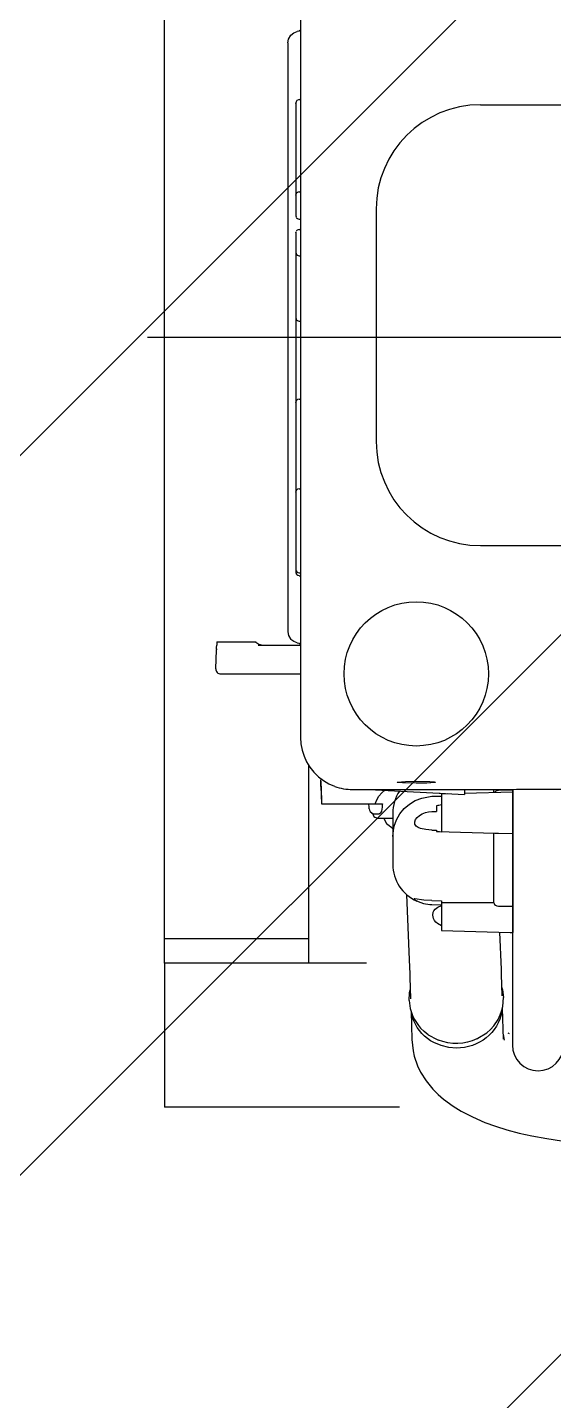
# Model space of a CAD drawing. Header units: millimetres. Extents: x 1084702 to 1166801, y 36632 to 124519.
# Drawn here: x 1102098 to 1102426, y 49467 to 50323 of the extents above; entities that cross this region are included whole.
import ezdxf

# ---------------------------------------------------------------- set-up
doc = ezdxf.new("R2010")
doc.units = ezdxf.units.MM
doc.header["$LTSCALE"] = 250
doc.linetypes.add('CENTER', pattern=[3, 2.5, -0.25, 0, -0.25])
doc.layers.get('0').update_dxf_attribs({"color": 255})
doc.layers.add('%posline', color=240, linetype='Continuous')
doc.layers.add('%symbol', color=1, linetype='Continuous')
doc.styles.add('ROMANS', font='ROMANS.shx', dxfattribs={"height": 100})
doc.dimstyles.new('dott', dxfattribs={"dimscale": 100, "dimtxt": 150, "dimasz": 0.01, "dimexe": 0.5, "dimexo": 1, "dimgap": 1, "dimtad": 1, "dimdsep": 46, "dimtxsty": 'ROMANS', "dimcen": 1.5, "dimclrd": 1, "dimclre": 1, "dimclrt": 2, "dimazin": 2, "dimtfac": 1, "dimtmove": 2, "dimatfit": 3, "dimldrblk": 'DOT', "dimfxl": 1, "dimtvp": 100, "dimtolj": 1, "dimarcsym": 0})

# ---------------------------------------------------------------- blocks, each defined once
blk = doc.blocks.new('_Dot')
at = {"color": 0, "linetype": 'ByBlock', "lineweight": -2}
blk.add_line((-0.5, 0), (-1, 0), dxfattribs=at)
at = {"color": 0, "linetype": 'ByBlock', "const_width": 0.5}
blk.add_lwpolyline([(-0.25, 0, 1), (0.25, 0, 1)], format="xyb", close=True, dxfattribs=at)
blk = doc.blocks.new('GENERATOR-BORDE')
for p, q in [((-2660.61, -390.39), (-2660.61, 389.61)), ((-2575.7, 249.67), (-2575.7, 0)), ((-2583.56, 183.75), (-2583.56, 180.76)), ((-2583.56, 180.76), (-2583.56, -180.76)), ((-2578.56, 145.82), (-2578.56, 128.73)), ((-2576.6, 148.25), (-2575.7, 148.27)), ((-2463.56, 145), (-2233.56, 145)), ((-2578.56, 128.73), (-2578.56, 106.14)), ((-2578.56, 106.14), (-2578.56, 94.44)), ((-2578.56, 94.44), (-2578.56, 88.66)), ((-2578.56, 88.66), (-2578.45, 89.22)), ((-2578.56, 88.66), (-2578.56, 75.67)), ((-2576.6, 90.66), (-2575.7, 90.68)), ((-2528.56, 80), (-2528.56, -65)), ((-2578.56, 75.67), (-2578.46, 75.12)), ((-2576.6, 73.67), (-2575.7, 73.66)), ((-2578.56, 65.15), (-2578.45, 65.7)), ((-2578.56, 65.15), (-2578.56, 52.86)), ((-2576.6, 67.15), (-2575.7, 67.17)), ((-2578.56, 52.86), (-2578.56, 47.46)), ((-2578.56, 52.86), (-2578.45, 52.3)), ((-2578.56, 47.46), (-2578.56, 30.44)), ((-2576.6, 50.86), (-2575.7, 50.84)), ((-2578.56, 30.44), (-2578.56, 12.06)), ((-2578.56, 12.06), (-2578.56, 6.29)), ((-2578.56, 12.06), (-2578.45, 11.51)), ((-2576.6, 10.06), (-2575.7, 10.05)), ((-2578.56, 6.29), (-2578.56, -5.75)), ((-2575.7, 0), (-2575.7, -249.67)), ((-2578.56, -5.75), (-2578.56, -28.2)), ((-2578.56, -28.2), (-2578.56, -38.51)), ((-2578.56, -38.51), (-2578.56, -40.75)), ((-2578.56, -40.75), (-2578.45, -40.1)), ((-2578.56, -40.75), (-2578.56, -92.24)), ((-2578.45, -40.1), (-2578.41, -39.99)), ((-2576.6, -38.66), (-2575.7, -38.64)), ((-2578.56, -92.24), (-2578.56, -96.6)), ((-2578.56, -96.6), (-2578.46, -96.02)), ((-2578.56, -96.6), (-2578.56, -144.99)), ((-2578.46, -96.02), (-2578.41, -95.85)), ((-2576.6, -94.55), (-2575.7, -94.54)), ((-2463.56, -130), (-2233.56, -130)), ((-2578.56, -144.99), (-2578.56, -146.83)), ((-2578.56, -146.83), (-2578.46, -147.4)), ((-2578.46, -147.4), (-2578.3, -147.84)), ((-2576.6, -146.99), (-2575.7, -147.01)), ((-2576.6, -148.85), (-2575.7, -148.87)), ((-2583.56, -180.76), (-2583.56, -183.75)), ((-2628.5, -206.92), (-2628.18, -194.92)), ((-2628.07, -193.5), (-2627.92, -192.08)), ((-2627.95, -190), (-2627.92, -191.92)), ((-2627.95, -190), (-2616.11, -190)), ((-2627.92, -191.92), (-2627.92, -192.08)), ((-2616.11, -190), (-2610.85, -190)), ((-2610.85, -190), (-2609.04, -190)), ((-2609.04, -190), (-2605.48, -190)), ((-2605.48, -190), (-2603.63, -190)), ((-2603.63, -190), (-2603.59, -190)), ((-2603.63, -190), (-2603.49, -190.19)), ((-2603.59, -190), (-2603.49, -190.19)), ((-2603.49, -190.19), (-2601.8, -191.53)), ((-2602.13, -192), (-2580.18, -192)), ((-2601.8, -191.53), (-2599.46, -192)), ((-2580.18, -192), (-2575.7, -192)), ((-2625.5, -210), (-2616.5, -210)), ((-2616.5, -210), (-2580.49, -210)), ((-2580.49, -210), (-2575.7, -210)), ((-2570.61, -390.39), (-2570.61, -267.45)), ((-2563.1, -280.29), (-2563.09, -279.6)), ((-2563.1, -280.29), (-2562.72, -291)), ((-2563.09, -279.6), (-2563.01, -277.02)), ((-2563.01, -277.02), (-2563, -276.92)), ((-2563, -276.92), (-2562.94, -275.27)), ((-2562.99, -279.6), (-2562.93, -280.29)), ((-2562.93, -280.29), (-2562.54, -291)), ((-2532.87, -282.13), (-2473.56, -285.24)), ((-2473.56, -282.07), (-2473.56, -285.24)), ((-2455.2, -283.93), (-2455.2, -282.05)), ((-2453.75, -282.95), (-2452.29, -282.52)), ((-2452.29, -282.52), (-2443.41, -282.32)), ((-2443.61, -282.03), (-2443.61, -426.96)), ((-2443.41, -282.03), (-2443.41, -282.32)), ((-2443.41, -282.32), (-2443.41, -283.62)), ((-2562.72, -291), (-2562.54, -291)), ((-2562.54, -291), (-2534.23, -291)), ((-2534.23, -291), (-2531.45, -291)), ((-2531.45, -291), (-2529.08, -291)), ((-2529.08, -291), (-2524.64, -291)), ((-2514.03, -283.07), (-2513.96, -283.12)), ((-2493.86, -286.37), (-2487.91, -286.21)), ((-2489.23, -284.41), (-2488.55, -284.45)), ((-2487.91, -284.78), (-2484.08, -284.68)), ((-2487.91, -284.78), (-2487.91, -308.45)), ((-2473.56, -284.41), (-2443.41, -283.62)), ((-2454.7, -283.91), (-2453.75, -282.95)), ((-2443.41, -283.62), (-2443.41, -309.54)), ((-2531.18, -296.95), (-2530.73, -297.38)), ((-2530.73, -297.38), (-2530.51, -297.95)), ((-2530.17, -297.27), (-2526.85, -297.27)), ((-2518.21, -296.93), (-2518.21, -300.43)), ((-2493.86, -295.9), (-2490.91, -295.79)), ((-2490.91, -292.35), (-2490.91, -295.79)), ((-2527.67, -300), (-2524.27, -300)), ((-2524.27, -300), (-2518.21, -300)), ((-2523.67, -300), (-2523.63, -300.44)), ((-2521.74, -303.66), (-2521.52, -303.82)), ((-2521.52, -303.82), (-2519.45, -305.41)), ((-2519.45, -305.41), (-2518.53, -306.21)), ((-2518.58, -306.1), (-2518.21, -306.51)), ((-2518.21, -300.43), (-2518.21, -311.38)), ((-2493.86, -307.4), (-2490.91, -307.44)), ((-2490.91, -307.44), (-2490.91, -308.37)), ((-2518.21, -311.38), (-2518.21, -328.84)), ((-2490.91, -308.37), (-2490.16, -308.4)), ((-2490.16, -308.4), (-2454.55, -309.33)), ((-2455.2, -352.82), (-2455.2, -309.31)), ((-2452.29, -309.33), (-2443.41, -309.54)), ((-2443.41, -309.54), (-2443.41, -354.93)), ((-2518.21, -328.84), (-2518.21, -328.84)), ((-2493.86, -351.41), (-2487.91, -351.5)), ((-2493.86, -353.83), (-2487.91, -353.98)), ((-2487.91, -351.5), (-2487.91, -352.74)), ((-2487.91, -352.74), (-2487.91, -370.19)), ((-2452.29, -354.84), (-2444.91, -354.92)), ((-2444.91, -354.92), (-2443.41, -354.93)), ((-2443.41, -354.93), (-2443.41, -361.35)), ((-2443.41, -361.35), (-2443.41, -371.39)), ((-2570.61, -375.39), (-2660.61, -375.39)), ((-2487.91, -370.19), (-2444.91, -371.35)), ((-2444.91, -371.35), (-2443.41, -371.39)), ((-2534.53, -390.39), (-2660.61, -390.39)), ((-2660.61, -390.39), (-2660.61, -480.39)), ((-2507.59, -397.16), (-2507.52, -399.2)), ((-2507.52, -399.2), (-2507.1, -412.7)), ((-2450.66, -394.45), (-2450.55, -397.39)), ((-2450.55, -397.39), (-2450.13, -410.9)), ((-2508.06, -413.8), (-2507.77, -409.04)), ((-2507.77, -409.04), (-2507.27, -407.11)), ((-2450.3, -405.31), (-2449.69, -407.2)), ((-2449.69, -407.2), (-2449.09, -411.93)), ((-2449.9, -418.74), (-2449.28, -437.91)), ((-2506.83, -420.54), (-2506.28, -438.17)), ((-2443.61, -426.96), (-2443.61, -441.6)), ((-2496.16, -435.07), (-2490.5, -438.13)), ((-2465.08, -437.32), (-2459.62, -433.91)), ((-2449.37, -435.03), (-2448.65, -438.51)), ((-2446.42, -433.91), (-2445.68, -434.4)), ((-2490.5, -438.13), (-2489.78, -438.42)), ((-2465.78, -437.66), (-2465.08, -437.32)), ((-2514.06, -480.39), (-2660.61, -480.39))]:
    blk.add_line(p, q)
at = {"linetype": 'CENTER'}
blk.add_line((-2671.23, 0), (68.87, 0), dxfattribs=at)
for points in [[(-2583.56, 183.75), (-2583.18, 185.97), (-2581.73, 188.47)], [(-2581.73, 188.47), (-2579.91, 189.88), (-2577.73, 190.64)], [(-2575.68, 191.48), (-2576.66, 190.94), (-2577.73, 190.64)], [(-2578.56, 145.82), (-2578.33, 146.96), (-2577.72, 147.81), (-2577.22, 148.11)], [(-2576.6, 148.25), (-2577.22, 148.11)], [(-2576.6, -38.66), (-2577.53, -38.92), (-2578.22, -39.57), (-2578.43, -39.98)], [(-2576.6, -94.55), (-2577.53, -94.8), (-2578.22, -95.43), (-2578.43, -95.85)], [(-2576.6, -148.85), (-2577.42, -148.66), (-2578.07, -148.17), (-2578.3, -147.84)], [(-2583.56, -183.75), (-2583.18, -185.97), (-2581.73, -188.47)], [(-2577.73, -190.64), (-2579.91, -189.88), (-2581.73, -188.47)], [(-2577.73, -190.64), (-2576.66, -190.94), (-2575.68, -191.48)], [(-2575.7, -249.67), (-2575.46, -253.62), (-2574.74, -257.51), (-2573.55, -261.28), (-2571.92, -264.88), (-2569.86, -268.26), (-2567.4, -271.36), (-2564.59, -274.14), (-2561.45, -276.55), (-2558.05, -278.56), (-2554.43, -280.15)], [(-2529.08, -291), (-2528.16, -288.54), (-2526.83, -286.27), (-2525.12, -284.28), (-2523.09, -282.61)], [(-2515.56, -277.59), (-2515.33, -277.47), (-2510.23, -277.07), (-2503.56, -276.96)], [(-2503.56, -278.22), (-2512.05, -278.03), (-2514.65, -277.83), (-2515.33, -277.71), (-2515.56, -277.59)], [(-2503.56, -276.96), (-2495.08, -277.14), (-2492.48, -277.35), (-2491.8, -277.47), (-2491.56, -277.59)], [(-2491.56, -277.59), (-2491.79, -277.71), (-2496.9, -278.11), (-2503.56, -278.22)], [(-2518.21, -311.38), (-2517.8, -307.66), (-2517.3, -305.05), (-2515.86, -301.03), (-2513.76, -297.33), (-2511.05, -294.03), (-2507.82, -291.25), (-2504.16, -289.05), (-2500.18, -287.52), (-2495.85, -286.65), (-2493.86, -286.37)], [(-2532.82, -294.17), (-2532.66, -295.06), (-2532.29, -295.85), (-2531.14, -296.98)], [(-2530.51, -297.95), (-2529.96, -298.88), (-2529.32, -299.43), (-2527.67, -300)], [(-2524.93, -294.17), (-2525.27, -295.85), (-2526.09, -296.98)], [(-2493.86, -307.4), (-2497.52, -307.17), (-2500.93, -306.48), (-2502.42, -305.86), (-2503.63, -304.98), (-2504.39, -303.78), (-2504.54, -302.36), (-2504.06, -300.89), (-2503.08, -299.54), (-2501.56, -298.25), (-2499.8, -297.25), (-2497.89, -296.55), (-2495.89, -296.1), (-2493.86, -295.9)], [(-2523.63, -300.44), (-2523.01, -301.96), (-2522.07, -303.38), (-2521.09, -304.16)], [(-2519.68, -300), (-2518.19, -300.1)], [(-2454.55, -309.33), (-2452.29, -309.33)], [(-2509.74, -347.56), (-2507.93, -388.33), (-2507.59, -397.16)], [(-2493.86, -351.41), (-2498.73, -351.08), (-2504.42, -350.32), (-2504.87, -350.4), (-2504.91, -350.44)], [(-2504.91, -350.44), (-2504.54, -350.98), (-2502.46, -352.09), (-2498.97, -353.19), (-2495.16, -353.77), (-2493.86, -353.83)], [(-2487.91, -367.18), (-2490.28, -365.78), (-2491.3, -364.87), (-2492.17, -363.8), (-2492.82, -362.59), (-2493.26, -360.59), (-2492.93, -358.63), (-2492.5, -357.77), (-2491.82, -356.88), (-2490.03, -355.5), (-2487.91, -354.58)], [(-2455.2, -352.82), (-2487.91, -352.74)], [(-2455.2, -352.82), (-2455.06, -353.33), (-2454.69, -353.87), (-2454.07, -354.36), (-2453.24, -354.71), (-2452.29, -354.84)], [(-2451.61, -371.17), (-2450.66, -394.45)], [(-2508.06, -413.8), (-2507.36, -418.7), (-2505.93, -423.08), (-2504.65, -425.71), (-2502.17, -429.3), (-2500.94, -430.91)], [(-2455.12, -429.46), (-2452.54, -425.53), (-2451.18, -422.77), (-2450.19, -419.86), (-2449.6, -417.54), (-2449.09, -411.93)], [(-2478.45, -443.41), (-2483.34, -443.04), (-2488.08, -441.9), (-2492.54, -440.02), (-2494.62, -438.82), (-2496.58, -437.45), (-2498.4, -435.94), (-2500.08, -434.28), (-2501.6, -432.5), (-2502.94, -430.6), (-2504.1, -428.6), (-2505.08, -426.51), (-2505.85, -424.36), (-2506.42, -422.14)], [(-2450.29, -420.94), (-2450.79, -423.24), (-2451.51, -425.48), (-2452.43, -427.66), (-2453.56, -429.75), (-2454.89, -431.75), (-2456.4, -433.63), (-2458.08, -435.38), (-2459.92, -436.98), (-2461.91, -438.43), (-2464.02, -439.71), (-2466.25, -440.81), (-2468.57, -441.73), (-2470.97, -442.45), (-2473.43, -442.98), (-2475.93, -443.3), (-2478.45, -443.41)], [(-2496.16, -435.07), (-2498.68, -433.11), (-2500.94, -430.91)], [(-2455.12, -429.46), (-2457.24, -431.8), (-2459.62, -433.91)], [(-2506.28, -438.17), (-2505.45, -445.1), (-2504.77, -448.51), (-2502.69, -454.46), (-2500.83, -458.36), (-2497.44, -463.87), (-2493.19, -469.05), (-2489.98, -472.31), (-2486.56, -475.25), (-2480.59, -479.67), (-2475.59, -482.75), (-2468.47, -486.42), (-2460.79, -489.78), (-2454.17, -492.23), (-2447.03, -494.46), (-2439.43, -496.47), (-2431.42, -498.24), (-2422.22, -499.93), (-2412.97, -501.25), (-2404.39, -502.2), (-2395.62, -502.88), (-2385.61, -503.3), (-2377.79, -503.44)], [(-2465.78, -437.66), (-2468.61, -438.85), (-2471.56, -439.74), (-2474.61, -440.32), (-2477.7, -440.58), (-2480.8, -440.52), (-2483.88, -440.13), (-2486.88, -439.43), (-2489.78, -438.42)]]:
    blk.add_lwpolyline(points)
blk.add_circle((-2503.56, -210), 45)
for centre, radius, start, end in [((-2463.56, 80), 65, 90, 180), ((-2576.56, 88.66), 2, 91.0027, 158.51764), ((-2576.56, 75.67), 2, 201.53266, 268.9999), ((-2576.57, 65.15), 2, 90.98068, 158.56261), ((-2576.56, 52.86), 2, 201.44542, 269), ((-2576.56, 12.06), 2, 201.46397, 269.0001), ((-2463.56, -65), 65, 180, 270), ((-2576.56, -144.99), 2, 180.00254, 269.00535), ((-2625.19, -195), 3, 170.12103, 178.50059), ((-2633.06, -193.63), 4.99, 350.12582, 1.51814), ((-2625.5, -207), 3, 178.5, 270), ((-2529.29, -278.08), 33.74, 178.03353, 182.5789), ((-2543.25, -249.66), 32.48, 249.87225, 270.003), ((-2553.46, 56717.89), 57000.02, 270.010266, 270.192964), ((-2548.91, -294.92), 16.1, 2.6616, 14.09067), ((-2498.08, -295), 26.86, 171.43811, 178.23478), ((-2493.24, -296.89), 24.96, 146.37218, 180.08642), ((-2529.93, -294.91), 2.39, 239.67388, 250.43572), ((-2530.15, -295.55), 1.72, 250.21798, 269.45818), ((-2526.86, -296.16), 1.11, 270.45331, 294.65472), ((-2527.04, -295.77), 1.54, 294.54885, 308.12232), ((-2422.52, -632.82), 347.27, 100.85293, 101.35734), ((-2533.16, -321.84), 21.41, 48.78185, 52.09307), ((-2533.16, -321.84), 21.41, 45.67737, 46.87616), ((-2482.44, -13.33), 295.17, 268.50241, 268.93939), ((-2493.24, -328.85), 24.97, 179.97845, 246.32723), ((-2427.61, -441.6), 16, 180.00108, 359.99892)]:
    blk.add_arc(centre, radius, start, end)
blk = doc.blocks.new('BL_1-deck_B4_2')
blk.add_blockref('GENERATOR-BORDE', (87080.86, 18381.44))

msp = doc.modelspace()

# ---------------------------------------------------------------- hatches: boundary and pattern name
at = {"layer": '%symbol', "true_color": 0x939598}
h = msp.add_hatch(dxfattribs=at)
h.set_pattern_fill('ANSI31', color=252, scale=100)
h.paths.add_polyline_path([(1097892.6, 52632.31), (1097892.6, 43032.31), (1109392.6, 43032.31), (1109392.6, 52632.31)])

# ---------------------------------------------------------------- block references
msp.add_blockref('BL_1-deck_B4_2', (1017763.01, 31748.48))

# ---------------------------------------------------------------- leaders
at = {"layer": '%posline', "linetype": 'ByBlock'}
msp.add_leader([(1105977.01, 46518.41), (1099711.3, 53457.36)], dimstyle='dott', override={"dimasz": 2, "dimgap": 1, "dimtad": 0, "dimclrd": 256}, dxfattribs=at)

doc.saveas('drawing.dxf')
